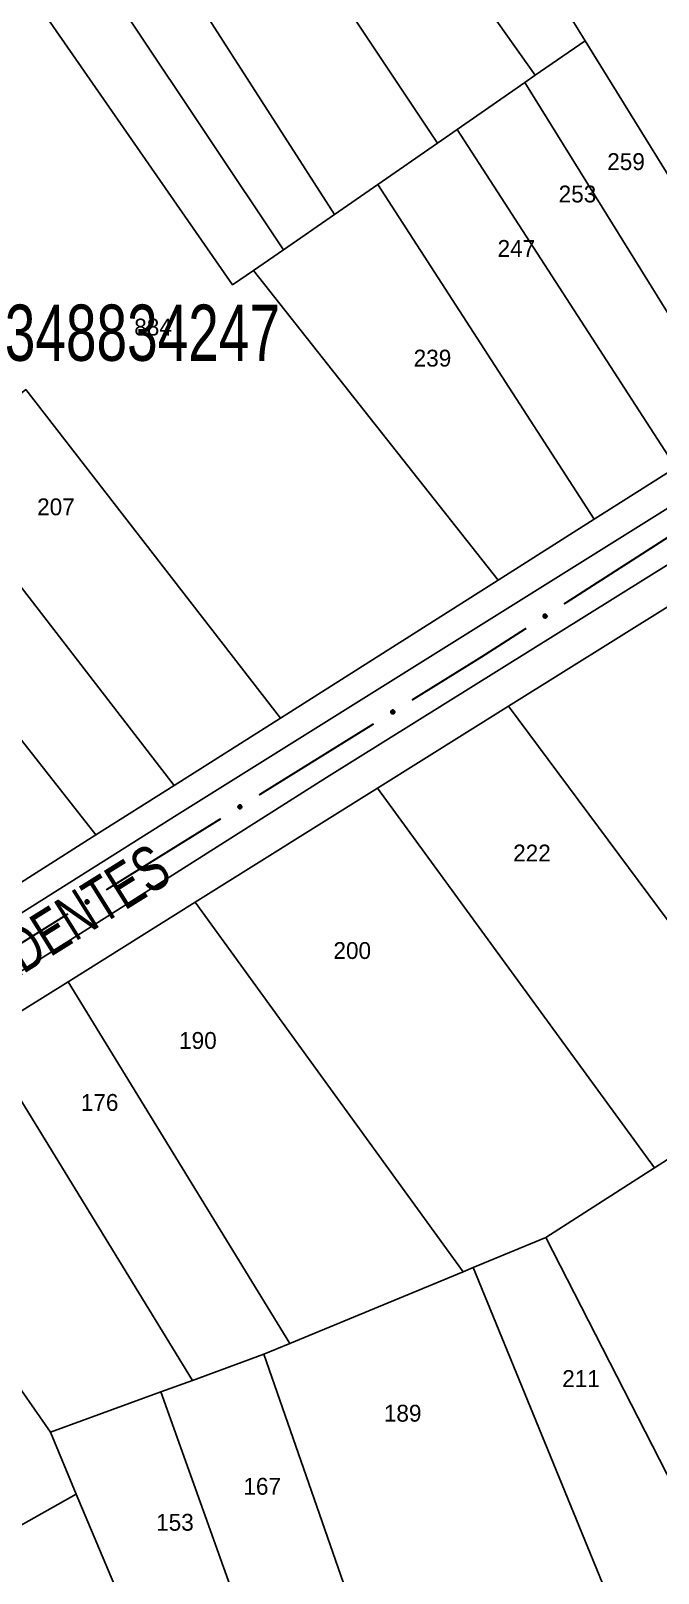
# Model space of a CAD drawing. Extents: x 200123 to 201542, y 4839549 to 4841240.
# Drawn here: x 200847.4 to 200903.2, y 4839656.7 to 4839793.9 of the extents above; entities that cross this region are included whole.
import ezdxf
from ezdxf.enums import TextEntityAlignment as Align

# ---------------------------------------------------------------- set-up
doc = ezdxf.new("R2010")
doc.units = 0
doc.header["$LTSCALE"] = 1.5
doc.header["$MEASUREMENT"] = 0
for name, color, linetype in [('CD_MALHA_LOTES', 7, 'CONTINUOUS'), ('CD_TXT_QUADRA', 2, 'CONTINUOUS'), ('RU-QUADRA', 210, 'CONTINUOUS'), ('SV-EIXO-RUA-PAV', 20, 'CONTINUOUS'), ('SV-RUA-PAVIM', 7, 'CONTINUOUS'), ('SV-TXT-RUA-PAV', 7, 'CONTINUOUS'), ('Th_NmrPort', 1, 'CONTINUOUS')]:
    doc.layers.add(name, color=color, linetype=linetype)
doc.styles.add('ARIAL', font='ARIAL.SHX')

msp = doc.modelspace()

# ---------------------------------------------------------------- linework, layer by layer
at = {"layer": 'CD_MALHA_LOTES', "linetype": 'Continuous', "flags": 128}
for points in [[(200892.25, 4839789.94), (200870.73, 4839820.29)], [(200883.57, 4839783.92), (200863.08, 4839814.66)], [(200874.39, 4839777.55), (200854.61, 4839808.43)], [(200869.86, 4839774.43), (200849.63, 4839804.77)], [(200867.21, 4839772.58), (200865.34, 4839771.31), (200844.66, 4839801.11)], [(200896.7, 4839793.02), (200892.96, 4839799.07)], [(200892.25, 4839789.94), (200896.7, 4839793.02)], [(200908.94, 4839773.2), (200896.7, 4839793.02)], [(200885.31, 4839785.12), (200891.31, 4839789.29)], [(200891.31, 4839789.29), (200892.25, 4839789.94)], [(200910.35, 4839758.61), (200891.31, 4839789.29)], [(200883.57, 4839783.92), (200885.31, 4839785.12)], [(200904.74, 4839755.06), (200885.31, 4839785.12)], [(200878.26, 4839780.24), (200883.57, 4839783.92)], [(200874.39, 4839777.55), (200878.26, 4839780.24)], [(200897.48, 4839750.46), (200878.26, 4839780.24)], [(200869.86, 4839774.43), (200874.39, 4839777.55)], [(200867.21, 4839772.58), (200869.86, 4839774.43)], [(200888.96, 4839745.06), (200867.21, 4839772.58)], [(200843.16, 4839758.97), (200846.94, 4839761.99), (200869.6, 4839732.79)], [(200860.15, 4839726.8), (200838.13, 4839755.31)], [(200904.74, 4839755.06), (200897.48, 4839750.46)], [(200853.19, 4839722.39), (200831.24, 4839750.3)], [(200897.48, 4839750.46), (200888.96, 4839745.06)], [(200888.96, 4839745.06), (200869.6, 4839732.79)], [(200889.87, 4839733.83), (200904.31, 4839742.84)], [(200878.21, 4839726.54), (200889.87, 4839733.83)], [(200902.86, 4839692.8), (200914.74, 4839700.42), (200889.87, 4839733.83)], [(200869.6, 4839732.79), (200860.15, 4839726.8)], [(200860.15, 4839726.8), (200853.19, 4839722.39)], [(200862.02, 4839716.42), (200878.21, 4839726.54)], [(200902.86, 4839692.8), (200878.21, 4839726.54)], [(200853.19, 4839722.39), (200844.86, 4839717.11)], [(200850.71, 4839709.34), (200862.02, 4839716.42)], [(200885.84, 4839683.55), (200862.02, 4839716.42)], [(200842.99, 4839704.52), (200850.71, 4839709.34)], [(200870.42, 4839677.16), (200850.71, 4839709.34)], [(200861.77, 4839673.89), (200842.99, 4839704.52)], [(200893.18, 4839686.59), (200902.86, 4839692.8)], [(200886.73, 4839683.92), (200893.18, 4839686.59)], [(200909.6, 4839654.53), (200893.18, 4839686.59)], [(200885.84, 4839683.55), (200886.73, 4839683.92)], [(200900.75, 4839649.68), (200886.73, 4839683.92)], [(200870.42, 4839677.16), (200885.84, 4839683.55)], [(200868.12, 4839676.21), (200870.42, 4839677.16)], [(200861.77, 4839673.89), (200868.12, 4839676.21)], [(200881.11, 4839638.9), (200868.12, 4839676.21)], [(200849.14, 4839669.28), (200845.13, 4839675.04)], [(200849.14, 4839669.28), (200858.97, 4839672.87)], [(200858.97, 4839672.87), (200861.77, 4839673.89)], [(200872.74, 4839634.32), (200858.97, 4839672.87)], [(200851.44, 4839663.77), (200849.14, 4839669.28)], [(200792.22, 4839630.43), (200851.44, 4839663.77)], [(200855.09, 4839655.05), (200851.44, 4839663.77)]]:
    msp.add_lwpolyline(points, dxfattribs=at)
at = {"layer": 'RU-QUADRA', "linetype": 'Continuous', "flags": 128}
for points in [[(200904.74, 4839755.06), (200897.48, 4839750.46), (200888.96, 4839745.06), (200869.6, 4839732.79), (200860.15, 4839726.8), (200853.19, 4839722.39), (200844.86, 4839717.11), (200837.26, 4839712.35), (200828.12, 4839706.5), (200819.42, 4839700.99), (200816.04, 4839698.85), (200812.47, 4839696.59), (200805.32, 4839692.06), (200800.25, 4839688.84), (200781.7, 4839677.09), (200779.05, 4839681.51), (200777.46, 4839680.52), (200775.66, 4839683.23), (200771.63, 4839680.68), (200767.94, 4839687.74), (200765.88, 4839692.59), (200763.86, 4839697.34), (200760.61, 4839705.01)], [(200783.1, 4839654.16), (200780.84, 4839659.75), (200780.1, 4839662.56), (200781.68, 4839666.67), (200803.21, 4839679.96), (200809.04, 4839683.56), (200817.94, 4839689.06), (200826.68, 4839694.45), (200833.66, 4839698.76), (200842.99, 4839704.52), (200850.71, 4839709.34), (200862.02, 4839716.42), (200878.21, 4839726.54), (200889.87, 4839733.83), (200904.31, 4839742.84)]]:
    msp.add_lwpolyline(points, dxfattribs=at)
at = {"layer": 'SV-EIXO-RUA-PAV', "const_width": 0.18}
for points in [[(200894.808185, 4839742.92796), (200904.90654, 4839749.410493)], [(200887.63, 4839738.32), (200891.442067, 4839740.767116)], [(200881.282734, 4839734.381191), (200887.230581, 4839738.07214)], [(200887.230581, 4839738.07214), (200887.63, 4839738.32)], [(200867.687654, 4839725.944734), (200877.883964, 4839732.272076)], [(200855.03, 4839718.09), (200864.288884, 4839723.83562)], [(200854.095402, 4839717.503745), (200854.942531, 4839718.035132)], [(200854.942531, 4839718.035132), (200855.03, 4839718.09)], [(200840.541342, 4839709.001542), (200850.706887, 4839715.378194)]]:
    msp.add_lwpolyline(points, dxfattribs=at)
at = {"layer": 'SV-EIXO-RUA-PAV'}
for points in [[(200892.944748, 4839741.862556), (200892.95449, 4839741.910485), (200892.972664, 4839741.949684), (200892.997232, 4839741.978016), (200893.02547, 4839741.997391), (200893.056592, 4839742.013959), (200893.091655, 4839742.02374), (200893.132975, 4839742.025976), (200893.181122, 4839742.01654), (200893.220055, 4839741.995284), (200893.24912, 4839741.972684), (200893.271018, 4839741.944401), (200893.286606, 4839741.913899), (200893.295562, 4839741.877142), (200893.297419, 4839741.835246), (200893.28676, 4839741.787061), (200893.268679, 4839741.748753), (200893.244196, 4839741.721973), (200893.215624, 4839741.700138), (200893.183648, 4839741.683605), (200893.149175, 4839741.674202), (200893.106988, 4839741.672408), (200893.05957, 4839741.683559), (200893.021156, 4839741.701156), (200892.99404, 4839741.725257), (200892.973176, 4839741.75387), (200892.956179, 4839741.784883), (200892.94488, 4839741.819719), (200892.944748, 4839741.862556)], [(200879.403221, 4839733.344408), (200879.413696, 4839733.392182), (200879.432467, 4839733.431099), (200879.457466, 4839733.459052), (200879.485997, 4839733.477993), (200879.517369, 4839733.494083), (200879.552576, 4839733.503327), (200879.593926, 4839733.50493), (200879.641923, 4839733.49476), (200879.680526, 4839733.47291), (200879.709242, 4839733.449868), (200879.730706, 4839733.421254), (200879.745826, 4839733.390517), (200879.754218, 4839733.353627), (200879.755434, 4839733.311707), (200879.744039, 4839733.263692), (200879.725374, 4839733.225665), (200879.700485, 4839733.199262), (200879.671582, 4839733.177867), (200879.639357, 4839733.161824), (200879.604744, 4839733.152949), (200879.562535, 4839733.151801), (200879.515293, 4839733.163676), (200879.477153, 4839733.181858), (200879.450408, 4839733.206371), (200879.429985, 4839733.2353), (200879.413464, 4839733.266569), (200879.402698, 4839733.301574), (200879.403221, 4839733.344408)], [(200865.808141, 4839724.907952), (200865.818616, 4839724.955726), (200865.837387, 4839724.994643), (200865.862385, 4839725.022596), (200865.890917, 4839725.041537), (200865.922288, 4839725.057627), (200865.957496, 4839725.06687), (200865.998846, 4839725.068474), (200866.046843, 4839725.058303), (200866.085446, 4839725.036454), (200866.114162, 4839725.013412), (200866.135625, 4839724.984798), (200866.150745, 4839724.95406), (200866.159138, 4839724.917171), (200866.160354, 4839724.875251), (200866.148959, 4839724.827236), (200866.130294, 4839724.789208), (200866.105405, 4839724.762806), (200866.076502, 4839724.74141), (200866.044277, 4839724.725368), (200866.009664, 4839724.716493), (200865.967455, 4839724.715345), (200865.920213, 4839724.72722), (200865.882073, 4839724.745402), (200865.855328, 4839724.769915), (200865.834904, 4839724.798844), (200865.818384, 4839724.830113), (200865.807618, 4839724.865118), (200865.808141, 4839724.907952)], [(200852.220933, 4839716.457872), (200852.231176, 4839716.505695), (200852.249758, 4839716.544703), (200852.274621, 4839716.572777), (200852.303061, 4839716.591855), (200852.334354, 4839716.608097), (200852.369517, 4839716.617511), (200852.410858, 4839716.619315), (200852.458904, 4839716.609377), (200852.497612, 4839716.587715), (200852.526439, 4839716.564812), (200852.548041, 4839716.536303), (200852.56331, 4839716.505639), (200852.571881, 4839716.46879), (200852.5733, 4839716.426877), (200852.562137, 4839716.378807), (200852.543657, 4839716.34069), (200852.518896, 4839716.314167), (200852.490097, 4839716.292632), (200852.45795, 4839716.276433), (200852.423381, 4839716.267391), (200852.381178, 4839716.266038), (200852.333879, 4839716.277684), (200852.295651, 4839716.295682), (200852.268788, 4839716.320064), (200852.248224, 4839716.348894), (200852.231552, 4839716.380083), (200852.220617, 4839716.415035), (200852.220933, 4839716.457872)]]:
    msp.add_lwpolyline(points, close=True, dxfattribs=at)
for points in [[(200892.944748, 4839741.862556), (200893.132975, 4839742.025976)], [(200892.94488, 4839741.819719), (200893.181122, 4839742.01654)], [(200892.946493, 4839741.840079), (200893.155099, 4839742.017771)], [(200892.951115, 4839741.888448), (200893.106319, 4839742.020509)], [(200892.95449, 4839741.910485), (200893.091655, 4839742.02374)], [(200892.954586, 4839741.804737), (200893.196493, 4839742.003807)], [(200892.956179, 4839741.784883), (200893.220055, 4839741.995284)], [(200892.964754, 4839741.932875), (200893.067207, 4839742.013237)], [(200892.967273, 4839741.772345), (200893.229438, 4839741.982797)], [(200892.972664, 4839741.949684), (200893.056592, 4839742.013959)], [(200892.973176, 4839741.75387), (200893.24912, 4839741.972684)], [(200892.986027, 4839741.740604), (200893.260001, 4839741.955394)], [(200892.99404, 4839741.725257), (200893.271018, 4839741.944401)], [(200893.010934, 4839741.714434), (200893.276544, 4839741.927098)], [(200893.021156, 4839741.701156), (200893.286606, 4839741.913899)], [(200893.042731, 4839741.692687), (200893.287671, 4839741.892082)], [(200893.05957, 4839741.683559), (200893.295562, 4839741.877142)], [(200893.085684, 4839741.681345), (200893.294205, 4839741.854118)], [(200893.106988, 4839741.672408), (200893.297419, 4839741.835246)], [(200893.13143, 4839741.678282), (200893.285812, 4839741.806572)], [(200893.149175, 4839741.674202), (200893.28676, 4839741.787061)], [(200893.16972, 4839741.681782), (200893.272584, 4839741.76403)], [(200893.183648, 4839741.683605), (200893.268679, 4839741.748753)], [(200879.402698, 4839733.301574), (200879.641923, 4839733.49476)], [(200879.403221, 4839733.344408), (200879.593926, 4839733.50493)], [(200879.404623, 4839733.321907), (200879.615922, 4839733.496388)], [(200879.409984, 4839733.370199), (200879.567189, 4839733.499871)], [(200879.412175, 4839733.286446), (200879.657097, 4839733.481792)], [(200879.413464, 4839733.266569), (200879.680526, 4839733.47291)], [(200879.413696, 4839733.392182), (200879.552576, 4839733.503327)], [(200879.424301, 4839733.414413), (200879.527971, 4839733.493199)], [(200879.424365, 4839733.253863), (200879.689717, 4839733.460281)], [(200879.429985, 4839733.2353), (200879.709242, 4839733.449868)], [(200879.432467, 4839733.431099), (200879.517369, 4839733.494083)], [(200879.442631, 4839733.221839), (200879.719858, 4839733.432414)], [(200879.450408, 4839733.206371), (200879.730706, 4839733.421254)], [(200879.467135, 4839733.195291), (200879.735966, 4839733.403868)], [(200879.477153, 4839733.181858), (200879.745826, 4839733.390517)], [(200879.498595, 4839733.17306), (200879.746556, 4839733.368687)], [(200879.515293, 4839733.163676), (200879.754218, 4839733.353627)], [(200879.54137, 4839733.161063), (200879.752509, 4839733.330627)], [(200879.562535, 4839733.151801), (200879.755434, 4839733.311707)], [(200879.587064, 4839733.1573), (200879.74339, 4839733.283215)], [(200879.604744, 4839733.152949), (200879.744039, 4839733.263692)], [(200879.625403, 4839733.160215), (200879.729513, 4839733.24088)], [(200879.639357, 4839733.161824), (200879.725374, 4839733.225665)], [(200865.807618, 4839724.865118), (200866.046843, 4839725.058303)], [(200865.808141, 4839724.907952), (200865.998846, 4839725.068474)], [(200865.809542, 4839724.88545), (200866.020842, 4839725.059932)], [(200865.814904, 4839724.933743), (200865.972109, 4839725.063415)], [(200865.817095, 4839724.849989), (200866.062017, 4839725.045336)], [(200865.818384, 4839724.830113), (200866.085446, 4839725.036454)], [(200865.818616, 4839724.955726), (200865.957496, 4839725.06687)], [(200865.829221, 4839724.977957), (200865.93289, 4839725.056743)], [(200865.829285, 4839724.817406), (200866.094637, 4839725.023825)], [(200865.834904, 4839724.798844), (200866.114162, 4839725.013412)], [(200865.837387, 4839724.994643), (200865.922288, 4839725.057627)], [(200865.847551, 4839724.785382), (200866.124777, 4839724.995957)], [(200865.855328, 4839724.769915), (200866.135625, 4839724.984798)], [(200865.872055, 4839724.758835), (200866.140886, 4839724.967412)], [(200865.882073, 4839724.745402), (200866.150745, 4839724.95406)], [(200865.903515, 4839724.736604), (200866.151476, 4839724.93223)], [(200865.920213, 4839724.72722), (200866.159138, 4839724.917171)], [(200865.94629, 4839724.724607), (200866.157429, 4839724.894171)], [(200865.967455, 4839724.715345), (200866.160354, 4839724.875251)], [(200865.991984, 4839724.720844), (200866.148309, 4839724.846758)], [(200866.009664, 4839724.716493), (200866.148959, 4839724.827236)], [(200866.030323, 4839724.723759), (200866.134433, 4839724.804423)], [(200866.044277, 4839724.725368), (200866.130294, 4839724.789208)], [(200852.220617, 4839716.415035), (200852.458904, 4839716.609377)], [(200852.220933, 4839716.457872), (200852.410858, 4839716.619315)], [(200852.222443, 4839716.435377), (200852.432895, 4839716.61088)], [(200852.227571, 4839716.483695), (200852.384146, 4839716.614127)], [(200852.230167, 4839716.399953), (200852.474141, 4839716.596484)], [(200852.231176, 4839716.505695), (200852.369517, 4839716.617511)], [(200852.231552, 4839716.380083), (200852.497612, 4839716.587715)], [(200852.241673, 4839716.527978), (200852.34496, 4839716.607264)], [(200852.242515, 4839716.367429), (200852.506864, 4839716.575131)], [(200852.248224, 4839716.348894), (200852.526439, 4839716.564812)], [(200852.249758, 4839716.544703), (200852.334354, 4839716.608097)], [(200852.260936, 4839716.335494), (200852.537139, 4839716.547409)], [(200852.268788, 4839716.320064), (200852.548041, 4839716.536303)], [(200852.285568, 4839716.309066), (200852.553385, 4839716.518942)], [(200852.295651, 4839716.295682), (200852.56331, 4839716.505639)], [(200852.317136, 4839716.286988), (200852.564146, 4839716.483812)], [(200852.333879, 4839716.277684), (200852.571881, 4839716.46879)], [(200852.359968, 4839716.275197), (200852.570283, 4839716.445782)], [(200852.381178, 4839716.266038), (200852.5733, 4839716.426877)], [(200852.40568, 4839716.271656), (200852.561394, 4839716.398326)], [(200852.423381, 4839716.267391), (200852.562137, 4839716.378807)], [(200852.444004, 4839716.274756), (200852.547722, 4839716.355924)], [(200852.45795, 4839716.276433), (200852.543657, 4839716.34069)]]:
    msp.add_lwpolyline(points, dxfattribs=at)
at = {"layer": 'SV-RUA-PAVIM', "linetype": 'Continuous'}
for points in [[(200868.74, 4839822.52, 3.37), (200829.3, 4839793.18, 3.54), (200783.26, 4839759.37, 4.1), (200748.27, 4839733.69, 4.14), (200747.1, 4839732.2, 4.14), (200746.95, 4839730.72, 4.12), (200747.25, 4839728.98, 4.12), (200748.1, 4839726.66, 4.12), (200769.69, 4839674.74, 4.15), (200770.47, 4839673.93, 4.15), (200772.41, 4839673.48, 4.15), (200772.41, 4839673.47, 4.15), (200775.01, 4839673.39, 4.15), (200775, 4839673.39, 4.15), (200775.01, 4839673.39, 4.15), (200780.94, 4839674.81, 4.15), (200780.95, 4839674.84, 4.15), (200780.96, 4839674.84, 4.15), (200784.42, 4839676.07, 4.15), (200787.37, 4839678.15, 4.15), (200860.41, 4839724.18, 3.48), (200972.08, 4839793.98, 3.76)], [(200966.51, 4839785.4, 4.18), (200873.69, 4839727.49, 3.75), (200785.28, 4839671.45, 4.17), (200782.4, 4839669.19, 4.17), (200779.34, 4839665, 4.17), (200779.35, 4839665, 4.17), (200777.48, 4839661.61, 4.17), (200776.85, 4839659.79, 4.17), (200776.85, 4839659.64, 4.17), (200776.72, 4839657.65, 4.17), (200777.55, 4839655.57, 4.17), (200800.14, 4839601.03, 4.19), (200802.57, 4839595.89, 4.23), (200805.64, 4839595.66, 4.8), (200806.59, 4839596.07, 4.89), (200808.47, 4839597.03, 4.54), (200894.4, 4839644.48, 3.71), (200948.72, 4839672.89, 4.53)]]:
    msp.add_polyline3d(points, dxfattribs=at)

# ---------------------------------------------------------------- texts
at = {"layer": 'CD_TXT_QUADRA', "style": 'ARIAL', "width": 0.7}
msp.add_text('348834247', height=5, dxfattribs=at).set_placement((200845.08, 4839764.55))
at = {"layer": 'SV-TXT-RUA-PAV', "style": 'ARIAL', "width": 0.7}
msp.add_text('TIRADENTES', height=4, rotation=32, dxfattribs=at).set_placement((200839.15, 4839705.27))
at = {"layer": 'Th_NmrPort', "color": 1}
for s, p in [('259', (200898.649398, 4839782.264536)), ('253', (200894.32993, 4839779.384891)), ('247', (200888.897871, 4839774.54185)), ('884', (200856.591774, 4839767.549658)), ('239', (200881.436972, 4839764.790324)), ('207', (200847.954206, 4839751.566157)), ('222', (200890.282573, 4839720.783734)), ('200', (200874.302573, 4839712.113734)), ('190', (200860.580979, 4839704.116396)), ('176', (200851.839836, 4839698.60592)), ('211', (200894.646852, 4839674.050889)), ('189', (200878.786852, 4839670.970889)), ('167', (200866.297521, 4839664.471581)), ('153', (200858.537521, 4839661.271581))]:
    msp.add_text(s, height=1.5, dxfattribs=at).set_placement(p, align=Align.MIDDLE_LEFT)

doc.saveas('drawing.dxf')
